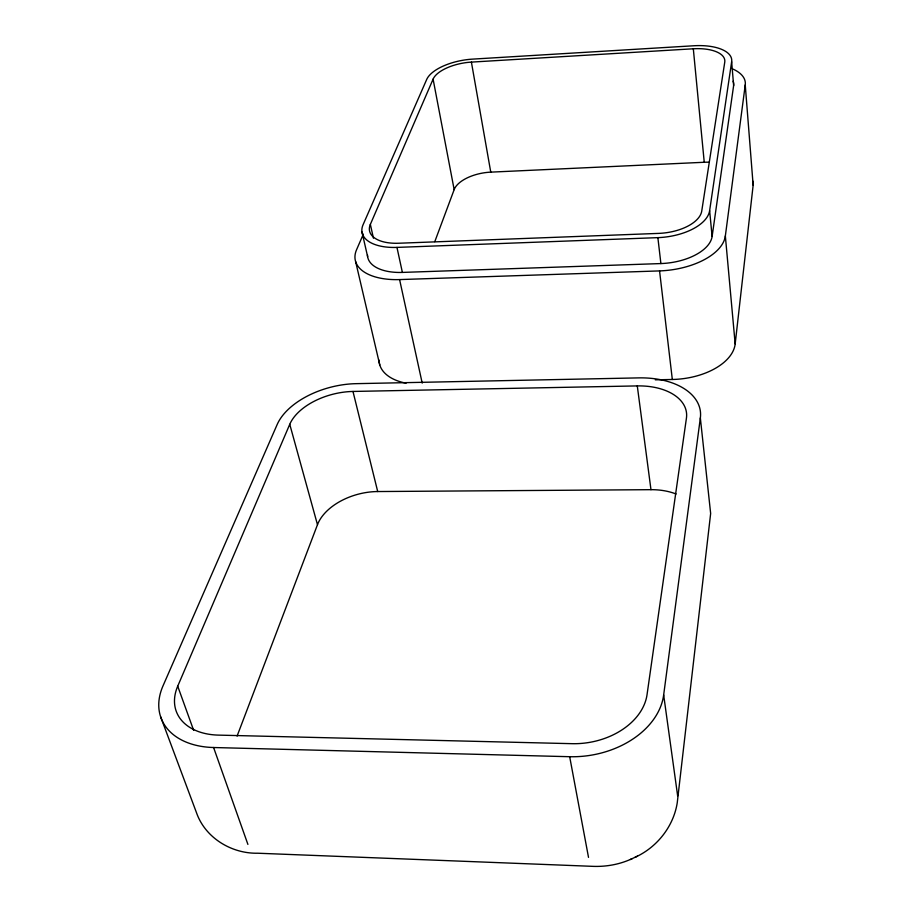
<?xml version="1.0" encoding="UTF-8"?>
<svg xmlns="http://www.w3.org/2000/svg" width="912" height="912" viewBox="0 0 912 912"><rect width="100%" height="100%" fill="white"/><g stroke="black" fill="none" stroke-linecap="round" stroke-linejoin="round"><path stroke-width="1.37" d="M655.295 379.825L672.326 379.483A57.604 32.878 -6.5 0 0 735.175 343.949L753.152 185.227A50.764 25.354 -6.4 0 0 752.981 181.237M735.175 343.949L725.348 235.98L745.241 84.93A52.657 23.906 -6.8 0 0 732.279 68.788M677.65 795.88L663.662 694.955L700.348 417.958A69.38 41.827 -7.6 0 0 638.742 377.887L356.033 383.667A67.169 38.771 -14.4 0 0 277.18 424.502L162.986 685.927A81.248 54.07 -20.9 0 0 213.59 747.521L247.904 844.398M367.49 254.904A45.258 23.017 -11.6 0 0 402.386 272.414L660.892 263.568A46.831 24.43 -7 0 0 712.112 236.47L733.636 85.568L731.652 61.754A41.416 18.354 -6.9 0 0 693.884 45.76L472.598 59.12A40.037 17.488 -10.1 0 0 426.679 79.504L363.101 224.683A45.691 22.709 -11.6 0 0 396.959 247.403L657.871 237.644A47.299 24.111 -7 0 0 709.627 210.672L731.652 61.754M434.785 241.669L454.165 189.628L433.097 79.139A33.356 14.569 -10.1 0 1 471.401 62.107L693.314 48.781A34.519 15.299 -6.9 0 1 724.755 62.153L701.75 210.991A39.41 20.087 -7 0 1 658.669 233.392L398.635 243.242A38.076 18.924 -11.6 0 1 370.352 224.386L433.097 79.139M237.086 736.087L317.479 524.696L289.754 424.308A53.728 31.008 -14.4 0 1 352.978 391.453L637.283 385.913A55.495 33.448 -7.6 0 1 686.428 418.175L647.041 694.659A66.405 48.142 -9.9 0 1 572.063 743.679L218.447 735.118A64.98 43.24 -20.8 0 1 177.715 686.189L289.754 424.308M363.341 234.145L356.569 249.728A58.037 29.515 -11.6 0 0 399.593 279.585L659.558 270.91A60.055 31.327 -7 0 0 725.348 235.98M635.151 857.257C656.959 847.408 673.58 826.432 677.251 802.72L710.653 513.479L700.348 417.958M160.637 716.786L196.49 812.706C205.211 837.854 231.534 853.757 257.663 853.222L593.302 866.366C606.617 866.81 620.103 864.325 632.176 858.637M630.352 859.514L637.442 856.151M454.165 189.628A32.034 15.652 -10.1 0 1 490.759 172.14L704.246 162.268A33.106 16.393 -6.4 0 1 709.285 162.222M317.479 524.696A51.505 32.159 -14.9 0 1 377.705 491.545L650.974 489.676A53.113 34.588 -7.2 0 1 676.111 493.996M213.59 747.521L569.681 756.709A83.026 60.215 -9.9 0 0 663.662 694.955M177.715 686.189L193.652 730.352M352.978 391.453L377.705 491.545M355.612 261.539L379.768 364.925M361.996 232.024L367.639 256.717M370.352 224.386L373.453 238.192M399.593 279.585L422.21 383.131M396.959 247.403L402.386 272.414M569.681 756.709L588.514 857.371M471.401 62.107L490.759 172.14M637.283 385.913L650.974 489.676M659.558 270.91L672.326 379.483M657.871 237.644L660.892 263.568M709.627 210.672L712.112 236.47M693.314 48.781L704.246 162.268M745.241 84.93L753.152 185.227M406.114 383.2A55.735 31.054 -11.8 0 1 379.039 360.103M733.134 81.202A41.063 18.65 -6.8 0 1 733.636 85.568"/></g></svg>
